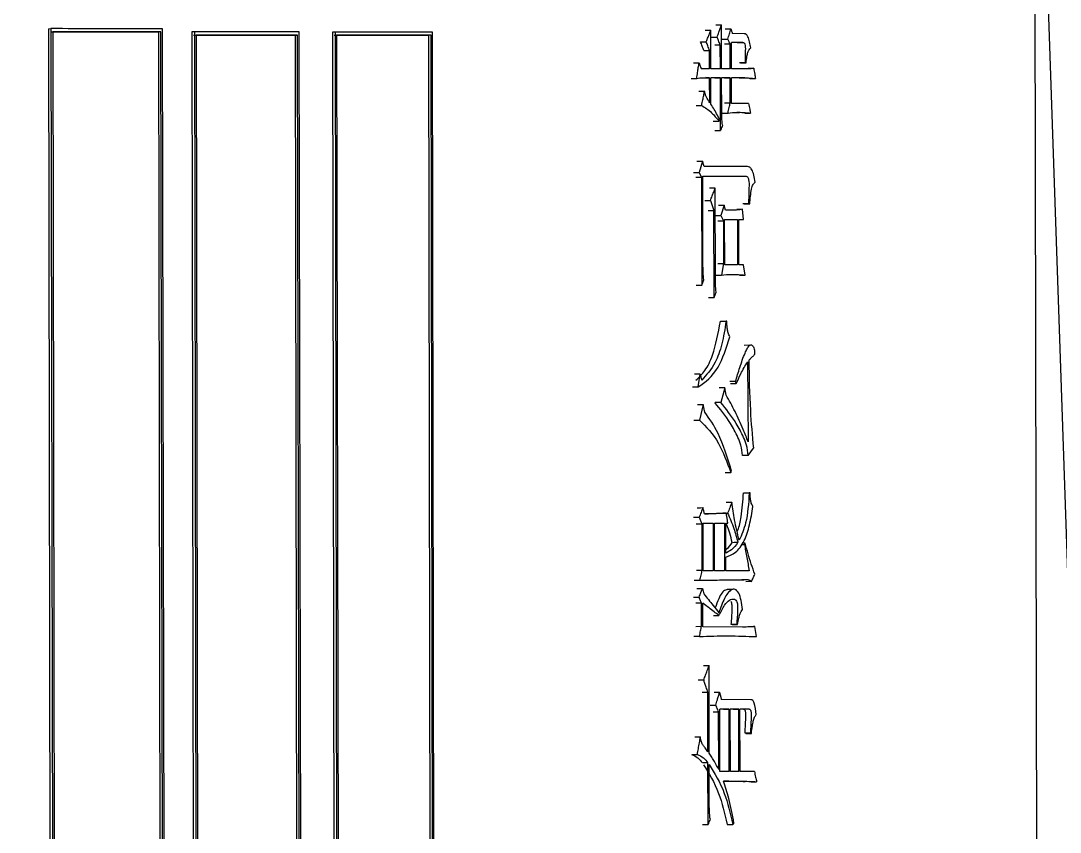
# Model space of a CAD drawing. Header units: millimetres. Extents: x 2301 to 4250, y 838 to 2217.
# Drawn here: x 3096.32 to 3112.89, y 1071.06 to 1084 of the extents above; entities that cross this region are included whole.
import ezdxf

# ---------------------------------------------------------------- set-up
doc = ezdxf.new("R2010")
doc.units = ezdxf.units.MM

msp = doc.modelspace()

# ---------------------------------------------------------------- linework, layer by layer
at = {"color": 7, "linetype": 'Continuous', "lineweight": 25}
for p, q in [((3112.484, 1086.496), (3112.546, 1049.496)), ((3112.659, 1085.356), (3113.927, 1048.356)), ((3096.764, 1083.877), (3096.802, 1083.878)), ((3096.764, 1083.877), (3096.801, 1061.745)), ((3096.802, 1083.878), (3096.84, 1061.745)), ((3098.62, 1061.744), (3098.582, 1083.877)), ((3107.493, 1083.236), (3107.492, 1083.939)), ((3096.831, 1083.828), (3096.869, 1061.795)), ((3098.555, 1083.827), (3098.515, 1083.826)), ((3098.515, 1083.826), (3098.552, 1061.794)), ((3098.592, 1061.794), (3098.555, 1083.827)), ((3099.049, 1083.826), (3099.082, 1063.816)), ((3099.089, 1083.826), (3099.049, 1083.826)), ((3099.089, 1083.826), (3099.122, 1063.816)), ((3099.116, 1083.776), (3099.149, 1063.872)), ((3100.693, 1083.775), (3100.727, 1063.871)), ((3100.693, 1083.775), (3100.734, 1083.775)), ((3100.768, 1063.871), (3100.734, 1083.775)), ((3100.794, 1063.815), (3100.76, 1083.825)), ((3101.289, 1083.824), (3101.327, 1061.691)), ((3101.331, 1083.824), (3101.289, 1083.824)), ((3101.331, 1083.824), (3101.368, 1061.691)), ((3101.356, 1083.774), (3101.393, 1061.741)), ((3102.861, 1083.773), (3102.818, 1083.772)), ((3102.818, 1083.772), (3102.855, 1061.739)), ((3102.898, 1061.74), (3102.861, 1083.773)), ((3102.922, 1061.69), (3102.885, 1083.823)), ((3107.322, 1083.236), (3107.321, 1083.853)), ((3107.334, 1083.744), (3107.423, 1083.744)), ((3107.503, 1083.711), (3107.593, 1083.711)), ((3107.855, 1083.797), (3107.665, 1083.798)), ((3107.157, 1083.669), (3107.248, 1083.669)), ((3107.302, 1083.236), (3107.301, 1083.528)), ((3107.472, 1083.614), (3107.383, 1083.614)), ((3107.473, 1083.236), (3107.472, 1083.614)), ((3107.54, 1083.635), (3107.629, 1083.636)), ((3107.63, 1083.235), (3107.629, 1083.636)), ((3107.832, 1083.657), (3107.649, 1083.657)), ((3107.65, 1083.235), (3107.649, 1083.657)), ((3107.742, 1083.656), (3107.832, 1083.657)), ((3107.302, 1083.236), (3107.17, 1083.236)), ((3107.473, 1083.236), (3107.322, 1083.236)), ((3107.63, 1083.235), (3107.493, 1083.236)), ((3107.891, 1083.235), (3107.65, 1083.235)), ((3107.868, 1083.332), (3107.778, 1083.332)), ((3107.794, 1083.332), (3107.883, 1083.332)), ((3107.868, 1083.332), (3107.883, 1083.332)), ((3107.212, 1083.095), (3107.302, 1083.095)), ((3107.302, 1083.095), (3107.241, 1083.096)), ((3107.303, 1082.695), (3107.302, 1083.095)), ((3107.473, 1083.095), (3107.323, 1083.095)), ((3107.323, 1082.674), (3107.323, 1083.095)), ((3107.383, 1083.095), (3107.473, 1083.095)), ((3107.474, 1082.251), (3107.473, 1083.095)), ((3107.63, 1083.095), (3107.493, 1083.095)), ((3107.494, 1082.554), (3107.493, 1083.095)), ((3107.541, 1083.094), (3107.63, 1083.095)), ((3107.631, 1082.694), (3107.63, 1083.095)), ((3107.864, 1083.094), (3107.65, 1083.095)), ((3107.651, 1082.684), (3107.65, 1083.095)), ((3107.775, 1083.094), (3107.864, 1083.094)), ((3107.943, 1083.083), (3108.032, 1083.083)), ((3107.131, 1082.879), (3107.22, 1082.879)), ((3107.086, 1082.652), (3107.175, 1082.652)), ((3107.541, 1082.694), (3107.631, 1082.694)), ((3107.924, 1082.683), (3107.651, 1082.684)), ((3107.36, 1082.403), (3107.45, 1082.403)), ((3107.862, 1082.531), (3107.951, 1082.531)), ((3107.385, 1082.251), (3107.474, 1082.251)), ((3107.189, 1081.765), (3107.136, 1081.581)), ((3107.214, 1081.679), (3107.189, 1081.765)), ((3107.136, 1081.581), (3107.173, 1081.506)), ((3107.906, 1081.677), (3107.214, 1081.679)), ((3107.173, 1081.506), (3107.176, 1079.786)), ((3107.194, 1081.527), (3107.886, 1081.526)), ((3107.196, 1080.088), (3107.194, 1081.527)), ((3107.393, 1079.893), (3107.391, 1081.332)), ((3107.224, 1081.137), (3107.314, 1081.137)), ((3107.314, 1081.137), (3107.371, 1080.975)), ((3107.533, 1081.061), (3107.481, 1080.899)), ((3107.557, 1080.985), (3107.533, 1081.061)), ((3107.922, 1081.082), (3107.833, 1081.082)), ((3107.853, 1081.082), (3107.942, 1081.082)), ((3107.942, 1081.082), (3107.922, 1081.082)), ((3107.373, 1079.59), (3107.371, 1080.975)), ((3107.481, 1080.899), (3107.521, 1080.812)), ((3107.725, 1080.985), (3107.557, 1080.985)), ((3107.824, 1080.996), (3107.735, 1080.995)), ((3107.844, 1080.833), (3107.824, 1080.996)), ((3107.521, 1080.812), (3107.522, 1080.131)), ((3107.541, 1080.834), (3107.745, 1080.834)), ((3107.543, 1080.109), (3107.541, 1080.834)), ((3107.656, 1080.833), (3107.745, 1080.834)), ((3107.745, 1080.834), (3107.747, 1080.109)), ((3107.765, 1080.834), (3107.844, 1080.833)), ((3107.766, 1080.109), (3107.765, 1080.834)), ((3107.765, 1080.833), (3107.844, 1080.833)), ((3107.433, 1080.131), (3107.522, 1080.131)), ((3107.522, 1080.131), (3107.49, 1079.947)), ((3107.747, 1080.109), (3107.543, 1080.109)), ((3107.841, 1080.109), (3107.766, 1080.109)), ((3107.869, 1079.946), (3107.841, 1080.109)), ((3107.78, 1079.946), (3107.869, 1079.946)), ((3107.086, 1079.785), (3107.176, 1079.786)), ((3107.176, 1079.786), (3107.209, 1079.872)), ((3107.284, 1079.59), (3107.373, 1079.59)), ((3107.373, 1079.59), (3107.406, 1079.677)), ((3107.475, 1079.211), (3107.564, 1079.211)), ((3107.576, 1079.211), (3107.564, 1079.211)), ((3107.943, 1078.827), (3107.853, 1078.826)), ((3107.907, 1078.562), (3107.917, 1077.285)), ((3107.714, 1078.248), (3107.625, 1078.248)), ((3107.031, 1078.163), (3107.121, 1078.163)), ((3107.546, 1078.151), (3107.478, 1077.914)), ((3107.566, 1078.032), (3107.546, 1078.151)), ((3107.637, 1078.216), (3107.726, 1078.216)), ((3107.2, 1077.882), (3107.138, 1077.633)), ((3107.225, 1077.763), (3107.2, 1077.882)), ((3107.917, 1077.069), (3107.828, 1077.069)), ((3107.917, 1077.069), (3107.999, 1077.188)), ((3107.551, 1076.799), (3107.64, 1076.799)), ((3107.64, 1076.799), (3107.652, 1076.821)), ((3107.845, 1076.474), (3107.934, 1076.474)), ((3107.946, 1076.474), (3107.934, 1076.474)), ((3107.568, 1076.323), (3107.657, 1076.323)), ((3107.565, 1076.15), (3107.589, 1076.15)), ((3107.178, 1075.978), (3107.18, 1075.242)), ((3107.199, 1075.989), (3107.359, 1075.988)), ((3107.2, 1075.232), (3107.199, 1075.989)), ((3107.269, 1075.988), (3107.359, 1075.988)), ((3107.359, 1075.988), (3107.36, 1075.231)), ((3107.379, 1075.988), (3107.537, 1075.988)), ((3107.381, 1075.231), (3107.379, 1075.988)), ((3107.448, 1075.988), (3107.537, 1075.988)), ((3107.537, 1075.988), (3107.539, 1075.231)), ((3107.558, 1075.988), (3107.594, 1075.988)), ((3107.558, 1075.512), (3107.558, 1075.988)), ((3107.558, 1075.988), (3107.594, 1075.988)), ((3107.807, 1075.652), (3107.857, 1075.652)), ((3107.869, 1075.673), (3107.823, 1075.673)), ((3107.559, 1075.231), (3107.558, 1075.447)), ((3107.09, 1075.242), (3107.18, 1075.242)), ((3107.36, 1075.231), (3107.2, 1075.232)), ((3107.539, 1075.231), (3107.381, 1075.231)), ((3107.932, 1075.23), (3107.559, 1075.231)), ((3107.817, 1075.089), (3107.909, 1075.089)), ((3107.674, 1074.934), (3107.584, 1074.934)), ((3107.045, 1074.81), (3107.135, 1074.81)), ((3107.172, 1074.712), (3107.082, 1074.712)), ((3107.173, 1074.345), (3107.172, 1074.712)), ((3107.194, 1074.334), (3107.193, 1074.712)), ((3107.361, 1074.517), (3107.451, 1074.517)), ((3107.083, 1074.344), (3107.173, 1074.345)), ((3107.827, 1074.332), (3107.194, 1074.334)), ((3107.732, 1074.376), (3107.643, 1074.376)), ((3107.659, 1074.375), (3107.748, 1074.376)), ((3107.732, 1074.376), (3107.748, 1074.376)), ((3108.047, 1074.18), (3108.023, 1074.343)), ((3107.14, 1074.182), (3107.05, 1074.182)), ((3107.958, 1074.18), (3108.047, 1074.18)), ((3107.296, 1072.321), (3107.293, 1073.717)), ((3107.117, 1073.49), (3107.207, 1073.49)), ((3107.275, 1072.343), (3107.273, 1073.295)), ((3107.311, 1073.089), (3107.401, 1073.089)), ((3107.959, 1073.174), (3107.486, 1073.176)), ((3107.356, 1072.981), (3107.445, 1072.981)), ((3107.447, 1072.062), (3107.445, 1072.981)), ((3107.611, 1073.024), (3107.466, 1073.024)), ((3107.467, 1072.029), (3107.466, 1073.024)), ((3107.521, 1073.024), (3107.611, 1073.024)), ((3107.612, 1072.029), (3107.611, 1073.024)), ((3107.766, 1073.024), (3107.631, 1073.024)), ((3107.632, 1072.029), (3107.631, 1073.024)), ((3107.677, 1073.023), (3107.766, 1073.024)), ((3107.768, 1072.028), (3107.766, 1073.024)), ((3107.788, 1072.028), (3107.786, 1073.023)), ((3107.932, 1073.023), (3107.786, 1073.023)), ((3107.932, 1073.023), (3107.84, 1073.023)), ((3107.065, 1072.581), (3107.155, 1072.582)), ((3107.016, 1072.3), (3107.106, 1072.3)), ((3107.186, 1072.17), (3107.275, 1072.17)), ((3107.277, 1071.186), (3107.275, 1072.17)), ((3107.297, 1071.489), (3107.296, 1072.138)), ((3107.612, 1072.029), (3107.467, 1072.029)), ((3107.768, 1072.028), (3107.632, 1072.029)), ((3108.016, 1072.028), (3107.788, 1072.028)), ((3107.962, 1071.865), (3108.051, 1071.865)), ((3107.187, 1071.185), (3107.277, 1071.186)), ((3107.583, 1071.185), (3107.674, 1071.185))]:
    msp.add_line(p, q, dxfattribs=at)
at = {"color": 7, "linetype": 'Continuous', "lineweight": 25, "flags": 128}
for points in [[(3107.402, 1083.939), (3107.452, 1083.939), (3107.492, 1083.939)], [(3107.551, 1083.873), (3107.6, 1083.873), (3107.641, 1083.873)], [(3107.232, 1083.852), (3107.281, 1083.853), (3107.321, 1083.853)], [(3107.212, 1083.528), (3107.261, 1083.528), (3107.301, 1083.528)], [(3107.043, 1083.334), (3107.093, 1083.334), (3107.133, 1083.334)], [(3107.916, 1083.245), (3107.964, 1083.245), (3108.005, 1083.245)], [(3107.006, 1083.085), (3107.056, 1083.085), (3107.096, 1083.085)], [(3107.45, 1082.403), (3107.454, 1082.419), (3107.458, 1082.435)], [(3107.505, 1082.532), (3107.555, 1082.532), (3107.595, 1082.532)], [(3107.099, 1081.765), (3107.149, 1081.765), (3107.189, 1081.765)], [(3107.046, 1081.581), (3107.096, 1081.581), (3107.136, 1081.581)], [(3107.173, 1081.506), (3107.122, 1081.505), (3107.083, 1081.505)], [(3107.797, 1081.525), (3107.84, 1081.525), (3107.886, 1081.526)], [(3107.391, 1081.332), (3107.34, 1081.332), (3107.301, 1081.332)], [(3107.443, 1081.061), (3107.493, 1081.061), (3107.533, 1081.061)], [(3107.281, 1080.975), (3107.331, 1080.975), (3107.371, 1080.975)], [(3107.392, 1080.899), (3107.441, 1080.899), (3107.481, 1080.899)], [(3107.432, 1080.812), (3107.481, 1080.812), (3107.521, 1080.812)], [(3107.401, 1079.947), (3107.45, 1079.947), (3107.49, 1079.947)], [(3107.15, 1078.369), (3107.099, 1078.369), (3107.06, 1078.368)], [(3107.121, 1078.163), (3107.135, 1078.266), (3107.15, 1078.369)], [(3107.726, 1078.216), (3107.723, 1078.224), (3107.718, 1078.236), (3107.714, 1078.248)], [(3107.546, 1078.151), (3107.495, 1078.151), (3107.456, 1078.151)], [(3107.478, 1077.914), (3107.455, 1077.914), (3107.432, 1077.913), (3107.388, 1077.913)], [(3107.11, 1077.882), (3107.16, 1077.882), (3107.2, 1077.882)], [(3107.048, 1077.633), (3107.07, 1077.633), (3107.093, 1077.633), (3107.116, 1077.633), (3107.138, 1077.633)], [(3107.105, 1076.237), (3107.155, 1076.237), (3107.194, 1076.238)], [(3107.047, 1076.086), (3107.097, 1076.086), (3107.137, 1076.086)], [(3107.476, 1076.15), (3107.525, 1076.15), (3107.565, 1076.15)], [(3107.594, 1075.988), (3107.58, 1076.069), (3107.565, 1076.15)], [(3107.089, 1075.978), (3107.138, 1075.978), (3107.178, 1075.978)], [(3107.665, 1075.684), (3107.691, 1075.685), (3107.719, 1075.685), (3107.754, 1075.685)], [(3107.869, 1075.673), (3107.863, 1075.663), (3107.857, 1075.652)], [(3107.053, 1075.08), (3107.103, 1075.08), (3107.143, 1075.08)], [(3107.098, 1074.95), (3107.148, 1074.95), (3107.188, 1074.95)], [(3107.188, 1074.95), (3107.199, 1074.907), (3107.204, 1074.885), (3107.209, 1074.864)], [(3107.968, 1075.057), (3107.945, 1075.057), (3107.922, 1075.057), (3107.879, 1075.056)], [(3107.935, 1074.342), (3107.983, 1074.342), (3108.023, 1074.343)], [(3107.204, 1073.717), (3107.253, 1073.717), (3107.293, 1073.717)], [(3107.184, 1073.295), (3107.234, 1073.295), (3107.273, 1073.295)], [(3107.372, 1073.294), (3107.421, 1073.295), (3107.461, 1073.295)], [(3107.461, 1073.295), (3107.47, 1073.25), (3107.478, 1073.213), (3107.486, 1073.176)], [(3107.863, 1072.644), (3107.898, 1072.644), (3107.925, 1072.644), (3107.952, 1072.644)], [(3107.879, 1072.633), (3107.913, 1072.633), (3107.941, 1072.634), (3107.968, 1072.634)]]:
    msp.add_lwpolyline(points, dxfattribs=at)
at = {"color": 7, "linetype": 'Continuous', "lineweight": 25}
for points, knots in [([(3190.842, 1224.152), (3190.861, 1225.402), (3190.915, 1228.96), (3190.758, 1234.825), (3190.274, 1241.73), (3189.471, 1248.606), (3188.356, 1255.438), (3186.93, 1262.212), (3185.196, 1268.914), (3183.159, 1275.53), (3180.822, 1282.046), (3178.189, 1288.449), (3175.268, 1294.724), (3172.063, 1300.86), (3168.581, 1306.844), (3164.83, 1312.662), (3160.817, 1318.303), (3156.551, 1323.755), (3152.041, 1329.006), (3147.296, 1334.047), (3142.326, 1338.865), (3137.141, 1343.452), (3131.752, 1347.797), (3126.17, 1351.892), (3120.408, 1355.728), (3114.476, 1359.297), (3108.388, 1362.591), (3102.155, 1365.604), (3095.792, 1368.33), (3089.311, 1370.763), (3082.725, 1372.897), (3076.049, 1374.728), (3069.297, 1376.253), (3062.482, 1377.468), (3055.618, 1378.371), (3048.721, 1378.96), (3041.804, 1379.233), (3034.881, 1379.191), (3027.968, 1378.832), (3021.078, 1378.159), (3014.227, 1377.172), (3007.427, 1375.873), (3000.694, 1374.265), (2994.041, 1372.351), (2987.482, 1370.137), (2981.031, 1367.625), (2974.702, 1364.821), (2968.507, 1361.731), (2962.46, 1358.362), (2956.572, 1354.72), (2950.857, 1350.814), (2945.327, 1346.651), (2939.991, 1342.24), (2934.863, 1337.59), (2929.953, 1332.71), (2925.27, 1327.612), (2920.824, 1322.305), (2916.626, 1316.801), (2912.682, 1311.111), (2909.003, 1305.248), (2905.595, 1299.222), (2902.466, 1293.047), (2899.622, 1286.736), (2897.068, 1280.301), (2894.811, 1273.757), (2892.855, 1267.117), (2891.204, 1260.394), (2889.861, 1253.603), (2888.83, 1246.757), (2888.112, 1239.872), (2887.71, 1232.961), (2887.623, 1226.039), (2887.852, 1219.12), (2888.396, 1212.219), (2889.255, 1205.35), (2890.426, 1198.527), (2891.908, 1191.765), (2893.696, 1185.078), (2895.788, 1178.479), (2898.179, 1171.982), (2900.863, 1165.601), (2903.836, 1159.35), (2907.092, 1153.24), (2910.622, 1147.286), (2914.421, 1141.499), (2918.48, 1135.891), (2922.791, 1130.474), (2927.344, 1125.26), (2932.13, 1120.259), (2937.14, 1115.481), (2942.363, 1110.937), (2947.787, 1106.636), (2953.402, 1102.587), (2959.196, 1098.799), (2965.157, 1095.279), (2971.272, 1092.035), (2977.529, 1089.073), (2983.914, 1086.399), (2990.415, 1084.02), (2997.018, 1081.94), (3003.709, 1080.164), (3010.473, 1078.694), (3017.298, 1077.535), (3024.169, 1076.689), (3031.071, 1076.157), (3037.99, 1075.94), (3044.912, 1076.04), (3051.822, 1076.455), (3058.706, 1077.185), (3065.549, 1078.228), (3072.338, 1079.583), (3079.058, 1081.246), (3085.695, 1083.214), (3092.235, 1085.483), (3098.665, 1088.048), (3104.971, 1090.903), (3111.14, 1094.044), (3117.16, 1097.463), (3123.017, 1101.152), (3128.7, 1105.106), (3134.196, 1109.314), (3139.495, 1113.769), (3144.585, 1118.461), (3149.455, 1123.381), (3154.096, 1128.517), (3158.498, 1133.86), (3162.651, 1139.399), (3166.547, 1145.121), (3170.178, 1151.014), (3173.537, 1157.068), (3176.615, 1163.268), (3179.408, 1169.603), (3181.908, 1176.058), (3184.111, 1182.621), (3186.013, 1189.277), (3187.609, 1196.013), (3188.895, 1202.815), (3189.87, 1209.669), (3190.519, 1216.439), (3190.77, 1221.273), (3190.833, 1223.805), (3190.842, 1224.152)], [0, 0, 0, 0, 0.00394, 0.011205, 0.01847, 0.025736, 0.033001, 0.040266, 0.047531, 0.054797, 0.062062, 0.069327, 0.076593, 0.083858, 0.091123, 0.098389, 0.105654, 0.112919, 0.120185, 0.12745, 0.134715, 0.141981, 0.149246, 0.156511, 0.163777, 0.171042, 0.178307, 0.185573, 0.192838, 0.200103, 0.207369, 0.214634, 0.221899, 0.229165, 0.23643, 0.243695, 0.250961, 0.258226, 0.265491, 0.272757, 0.280022, 0.287287, 0.294553, 0.301818, 0.309083, 0.316349, 0.323614, 0.330879, 0.338145, 0.34541, 0.352675, 0.35994, 0.367206, 0.374471, 0.381736, 0.389002, 0.396267, 0.403532, 0.410798, 0.418063, 0.425328, 0.432594, 0.439859, 0.447124, 0.45439, 0.461655, 0.46892, 0.476186, 0.483451, 0.490716, 0.497982, 0.505247, 0.512512, 0.519778, 0.527043, 0.534308, 0.541574, 0.548839, 0.556104, 0.56337, 0.570635, 0.5779, 0.585166, 0.592431, 0.599696, 0.606962, 0.614227, 0.621492, 0.628758, 0.636023, 0.643288, 0.650554, 0.657819, 0.665084, 0.67235, 0.679615, 0.68688, 0.694146, 0.701411, 0.708676, 0.715941, 0.723207, 0.730472, 0.737737, 0.745003, 0.752268, 0.759533, 0.766799, 0.774064, 0.781329, 0.788595, 0.79586, 0.803125, 0.810391, 0.817656, 0.824921, 0.832187, 0.839452, 0.846717, 0.853983, 0.861248, 0.868513, 0.875779, 0.883044, 0.890309, 0.897575, 0.90484, 0.912105, 0.919371, 0.926636, 0.933901, 0.941167, 0.948432, 0.955697, 0.962963, 0.970228, 0.977493, 0.984759, 0.992024, 0.998907, 1, 1, 1, 1]), ([(3098.582, 1083.877), (3098.408, 1083.877), (3098.058, 1083.877), (3097.466, 1083.877), (3097.044, 1083.877), (3096.802, 1083.878)], [0, 0, 0, 0, 0.300082, 0.600163, 1, 1, 1, 1]), ([(3107.423, 1083.744), (3107.432, 1083.77), (3107.448, 1083.815), (3107.471, 1083.879), (3107.485, 1083.919), (3107.492, 1083.939)], [0, 0, 0, 0, 0.390379, 0.695189, 1, 1, 1, 1]), ([(3107.593, 1083.711), (3107.601, 1083.738), (3107.613, 1083.779), (3107.629, 1083.833), (3107.637, 1083.86), (3107.641, 1083.873)], [0, 0, 0, 0, 0.4999999, 0.75, 1, 1, 1, 1]), ([(3107.641, 1083.873), (3107.643, 1083.867), (3107.647, 1083.855), (3107.653, 1083.836), (3107.659, 1083.817), (3107.663, 1083.804), (3107.665, 1083.798)], [0, 0, 0, 0, 0.25, 0.5, 0.75, 1, 1, 1, 1]), ([(3096.793, 1083.827), (3097.12, 1083.827), (3097.703, 1083.827), (3098.267, 1083.827), (3098.515, 1083.826)], [0, 0, 0, 0, 0.559999, 1, 1, 1, 1]), ([(3098.555, 1083.827), (3098.38, 1083.827), (3098.03, 1083.827), (3097.457, 1083.827), (3097.053, 1083.827), (3096.831, 1083.828)], [0, 0, 0, 0, 0.309921, 0.619843, 1, 1, 1, 1]), ([(3099.076, 1083.776), (3099.383, 1083.776), (3099.932, 1083.775), (3100.461, 1083.775), (3100.693, 1083.775)], [0, 0, 0, 0, 0.5599989, 1, 1, 1, 1]), ([(3100.76, 1083.825), (3100.596, 1083.825), (3100.269, 1083.825), (3099.713, 1083.826), (3099.316, 1083.826), (3099.089, 1083.826)], [0, 0, 0, 0, 0.300082, 0.600163, 1, 1, 1, 1]), ([(3100.734, 1083.775), (3100.57, 1083.775), (3100.243, 1083.775), (3099.704, 1083.776), (3099.325, 1083.776), (3099.116, 1083.776)], [0, 0, 0, 0, 0.309921, 0.619842, 1, 1, 1, 1]), ([(3101.315, 1083.774), (3101.601, 1083.774), (3102.112, 1083.773), (3102.602, 1083.773), (3102.818, 1083.772)], [0, 0, 0, 0, 0.559999, 1, 1, 1, 1]), ([(3102.885, 1083.823), (3102.733, 1083.823), (3102.429, 1083.823), (3101.913, 1083.824), (3101.542, 1083.824), (3101.331, 1083.824)], [0, 0, 0, 0, 0.300082, 0.600163, 1, 1, 1, 1]), ([(3102.861, 1083.773), (3102.709, 1083.773), (3102.405, 1083.773), (3101.904, 1083.774), (3101.551, 1083.774), (3101.356, 1083.774)], [0, 0, 0, 0, 0.3099213, 0.6198426, 1, 1, 1, 1]), ([(3107.248, 1083.669), (3107.257, 1083.693), (3107.275, 1083.736), (3107.299, 1083.797), (3107.314, 1083.834), (3107.321, 1083.853)], [0, 0, 0, 0, 0.392599, 0.6963, 1, 1, 1, 1]), ([(3107.472, 1083.614), (3107.467, 1083.627), (3107.458, 1083.651), (3107.442, 1083.695), (3107.43, 1083.726), (3107.423, 1083.744)], [0, 0, 0, 0, 0.285577, 0.571154, 1, 1, 1, 1]), ([(3107.629, 1083.636), (3107.624, 1083.646), (3107.615, 1083.664), (3107.603, 1083.69), (3107.596, 1083.704), (3107.593, 1083.711)], [0, 0, 0, 0, 0.4303518, 0.7151759, 1, 1, 1, 1]), ([(3107.957, 1083.57), (3107.952, 1083.603), (3107.942, 1083.668), (3107.917, 1083.745), (3107.886, 1083.791), (3107.865, 1083.795), (3107.855, 1083.797)], [0, 0, 0, 0, 0.290906, 0.5739, 0.788992, 1, 1, 1, 1]), ([(3107.211, 1083.528), (3107.202, 1083.551), (3107.184, 1083.598), (3107.166, 1083.645), (3107.157, 1083.669)], [0, 0, 0, 0, 0.5, 1, 1, 1, 1]), ([(3107.301, 1083.528), (3107.297, 1083.54), (3107.287, 1083.565), (3107.269, 1083.612), (3107.256, 1083.647), (3107.248, 1083.669)], [0, 0, 0, 0, 0.26361, 0.527219, 1, 1, 1, 1]), ([(3107.832, 1083.657), (3107.837, 1083.656), (3107.849, 1083.655), (3107.867, 1083.634), (3107.872, 1083.582), (3107.869, 1083.483), (3107.868, 1083.399), (3107.868, 1083.332)], [0, 0, 0, 0, 0.111188, 0.223572, 0.352358, 0.48582, 1, 1, 1, 1]), ([(3107.883, 1083.332), (3107.887, 1083.368), (3107.894, 1083.426), (3107.91, 1083.501), (3107.932, 1083.545), (3107.949, 1083.561), (3107.957, 1083.57)], [0, 0, 0, 0, 0.350808, 0.573679, 0.788817, 1, 1, 1, 1]), ([(3107.096, 1083.085), (3107.101, 1083.116), (3107.109, 1083.174), (3107.122, 1083.257), (3107.129, 1083.308), (3107.133, 1083.334)], [0, 0, 0, 0, 0.378869, 0.689434, 1, 1, 1, 1]), ([(3107.133, 1083.334), (3107.138, 1083.321), (3107.146, 1083.299), (3107.159, 1083.267), (3107.166, 1083.246), (3107.17, 1083.236)], [0, 0, 0, 0, 0.380769, 0.690385, 1, 1, 1, 1]), ([(3108.005, 1083.245), (3107.991, 1083.242), (3107.965, 1083.237), (3107.927, 1083.235), (3107.903, 1083.235), (3107.891, 1083.235)], [0, 0, 0, 0, 0.367164, 0.6835, 1, 1, 1, 1]), ([(3108.005, 1083.245), (3108.007, 1083.23), (3108.012, 1083.199), (3108.022, 1083.145), (3108.028, 1083.106), (3108.032, 1083.083)], [0, 0, 0, 0, 0.283865, 0.567729, 1, 1, 1, 1]), ([(3107.096, 1083.085), (3107.113, 1083.088), (3107.145, 1083.093), (3107.194, 1083.095), (3107.225, 1083.096), (3107.241, 1083.096)], [0, 0, 0, 0, 0.349478, 0.674651, 1, 1, 1, 1]), ([(3107.864, 1083.094), (3107.887, 1083.093), (3107.927, 1083.09), (3107.983, 1083.086), (3108.016, 1083.084), (3108.032, 1083.083)], [0, 0, 0, 0, 0.414999, 0.707499, 1, 1, 1, 1]), ([(3107.175, 1082.652), (3107.181, 1082.682), (3107.192, 1082.735), (3107.207, 1082.811), (3107.216, 1082.857), (3107.22, 1082.879)], [0, 0, 0, 0, 0.397712, 0.698856, 1, 1, 1, 1]), ([(3107.303, 1082.695), (3107.292, 1082.712), (3107.275, 1082.74), (3107.252, 1082.785), (3107.233, 1082.826), (3107.225, 1082.861), (3107.22, 1082.879)], [0, 0, 0, 0, 0.335639, 0.554348, 0.775254, 1, 1, 1, 1]), ([(3107.175, 1082.652), (3107.229, 1082.619), (3107.325, 1082.558), (3107.411, 1082.45), (3107.45, 1082.403)], [0, 0, 0, 0, 0.557381, 1, 1, 1, 1]), ([(3107.458, 1082.435), (3107.447, 1082.456), (3107.42, 1082.509), (3107.376, 1082.59), (3107.341, 1082.646), (3107.323, 1082.674)], [0, 0, 0, 0, 0.249893, 0.624561, 1, 1, 1, 1]), ([(3107.507, 1082.338), (3107.503, 1082.378), (3107.495, 1082.449), (3107.494, 1082.522), (3107.494, 1082.554)], [0, 0, 0, 0, 0.558835, 1, 1, 1, 1]), ([(3107.595, 1082.532), (3107.598, 1082.547), (3107.605, 1082.576), (3107.616, 1082.63), (3107.625, 1082.67), (3107.631, 1082.694)], [0, 0, 0, 0, 0.27079, 0.54158, 1, 1, 1, 1]), ([(3107.595, 1082.532), (3107.642, 1082.537), (3107.726, 1082.545), (3107.844, 1082.542), (3107.916, 1082.535), (3107.951, 1082.531)], [0, 0, 0, 0, 0.394437, 0.697091, 1, 1, 1, 1]), ([(3107.693, 1082.539), (3107.702, 1082.54), (3107.74, 1082.541), (3107.761, 1082.54), (3107.778, 1082.538)], [0, 0, 0, 0, 0.222043, 1, 1, 1, 1]), ([(3107.924, 1082.683), (3107.926, 1082.668), (3107.932, 1082.637), (3107.941, 1082.587), (3107.948, 1082.552), (3107.951, 1082.531)], [0, 0, 0, 0, 0.30079, 0.601581, 1, 1, 1, 1]), ([(3107.507, 1082.338), (3107.502, 1082.325), (3107.494, 1082.305), (3107.484, 1082.276), (3107.478, 1082.26), (3107.474, 1082.251)], [0, 0, 0, 0, 0.42836, 0.71418, 1, 1, 1, 1]), ([(3108.027, 1081.428), (3108.021, 1081.467), (3108.01, 1081.543), (3107.979, 1081.628), (3107.942, 1081.671), (3107.918, 1081.675), (3107.906, 1081.677)], [0, 0, 0, 0, 0.291641, 0.573732, 0.788274, 1, 1, 1, 1]), ([(3107.886, 1081.526), (3107.893, 1081.523), (3107.904, 1081.518), (3107.917, 1081.496), (3107.932, 1081.441), (3107.928, 1081.292), (3107.925, 1081.166), (3107.922, 1081.082)], [0, 0, 0, 0, 0.101198, 0.163077, 0.226913, 0.489011, 1, 1, 1, 1]), ([(3107.942, 1081.082), (3107.948, 1081.164), (3107.957, 1081.276), (3107.992, 1081.397), (3108.016, 1081.418), (3108.027, 1081.428)], [0, 0, 0, 0, 0.573069, 0.791053, 1, 1, 1, 1]), ([(3107.314, 1081.137), (3107.323, 1081.162), (3107.341, 1081.206), (3107.367, 1081.271), (3107.383, 1081.312), (3107.391, 1081.332)], [0, 0, 0, 0, 0.371336, 0.685668, 1, 1, 1, 1]), ([(3107.824, 1080.996), (3107.811, 1080.993), (3107.787, 1080.989), (3107.754, 1080.986), (3107.735, 1080.985), (3107.725, 1080.985)], [0, 0, 0, 0, 0.411846, 0.705868, 1, 1, 1, 1]), ([(3107.209, 1079.872), (3107.205, 1079.912), (3107.197, 1079.983), (3107.197, 1080.056), (3107.196, 1080.088)], [0, 0, 0, 0, 0.558835, 1, 1, 1, 1]), ([(3107.406, 1079.677), (3107.402, 1079.717), (3107.394, 1079.788), (3107.394, 1079.861), (3107.393, 1079.893)], [0, 0, 0, 0, 0.5588391, 1, 1, 1, 1]), ([(3107.49, 1079.947), (3107.544, 1079.952), (3107.635, 1079.961), (3107.761, 1079.956), (3107.833, 1079.95), (3107.869, 1079.946)], [0, 0, 0, 0, 0.420758, 0.710282, 1, 1, 1, 1]), ([(3107.578, 1079.955), (3107.596, 1079.956), (3107.634, 1079.957), (3107.681, 1079.955), (3107.706, 1079.954)], [0, 0, 0, 0, 0.481781, 1, 1, 1, 1]), ([(3107.084, 1078.271), (3107.133, 1078.316), (3107.232, 1078.407), (3107.382, 1078.71), (3107.438, 1079.02), (3107.473, 1079.211)], [0, 0, 0, 0, 0.271408, 0.550001, 1, 1, 1, 1]), ([(3107.564, 1079.211), (3107.545, 1079.086), (3107.506, 1078.84), (3107.377, 1078.487), (3107.251, 1078.352), (3107.175, 1078.271)], [0, 0, 0, 0, 0.290045, 0.572386, 1, 1, 1, 1]), ([(3107.625, 1078.963), (3107.615, 1078.983), (3107.598, 1079.016), (3107.584, 1079.084), (3107.577, 1079.147), (3107.577, 1079.19), (3107.576, 1079.211)], [0, 0, 0, 0, 0.329138, 0.549704, 0.774066, 1, 1, 1, 1]), ([(3107.121, 1078.163), (3107.234, 1078.243), (3107.439, 1078.388), (3107.567, 1078.784), (3107.625, 1078.963)], [0, 0, 0, 0, 0.5503818, 1, 1, 1, 1]), ([(3107.714, 1078.248), (3107.737, 1078.323), (3107.785, 1078.482), (3107.845, 1078.66), (3107.898, 1078.773), (3107.93, 1078.821), (3107.96, 1078.837), (3107.982, 1078.829), (3108.001, 1078.805), (3108.013, 1078.77), (3108.019, 1078.735), (3108.019, 1078.708), (3108.017, 1078.689), (3108.012, 1078.672), (3107.999, 1078.654), (3107.981, 1078.642), (3107.955, 1078.617), (3107.937, 1078.596), (3107.927, 1078.583)], [0, 0, 0, 0, 0.208327, 0.438579, 0.516155, 0.594141, 0.638967, 0.683977, 0.718613, 0.753484, 0.783868, 0.800043, 0.813274, 0.826566, 0.846387, 0.891603, 0.934124, 1, 1, 1, 1]), ([(3107.726, 1078.216), (3107.75, 1078.268), (3107.791, 1078.356), (3107.851, 1078.473), (3107.888, 1078.532), (3107.907, 1078.562)], [0, 0, 0, 0, 0.420999, 0.709933, 1, 1, 1, 1]), ([(3107.927, 1078.583), (3107.931, 1078.318), (3107.939, 1077.847), (3107.981, 1077.388), (3107.999, 1077.188)], [0, 0, 0, 0, 0.563476, 1, 1, 1, 1]), ([(3107.15, 1078.369), (3107.153, 1078.354), (3107.159, 1078.331), (3107.168, 1078.299), (3107.172, 1078.28), (3107.175, 1078.271)], [0, 0, 0, 0, 0.4397358, 0.7198737, 1, 1, 1, 1]), ([(3107.826, 1077.069), (3107.819, 1077.126), (3107.806, 1077.239), (3107.733, 1077.404), (3107.602, 1077.651), (3107.472, 1077.809), (3107.387, 1077.913)], [0, 0, 0, 0, 0.124785, 0.247262, 0.507336, 1, 1, 1, 1]), ([(3107.917, 1077.069), (3107.911, 1077.126), (3107.897, 1077.24), (3107.825, 1077.404), (3107.694, 1077.651), (3107.563, 1077.81), (3107.478, 1077.914)], [0, 0, 0, 0, 0.124706, 0.247159, 0.50724, 1, 1, 1, 1]), ([(3107.917, 1077.285), (3107.891, 1077.352), (3107.825, 1077.522), (3107.709, 1077.775), (3107.614, 1077.946), (3107.566, 1078.032)], [0, 0, 0, 0, 0.242722, 0.620116, 1, 1, 1, 1]), ([(3107.652, 1076.821), (3107.586, 1077.035), (3107.469, 1077.414), (3107.299, 1077.657), (3107.225, 1077.763)], [0, 0, 0, 0, 0.565351, 1, 1, 1, 1]), ([(3107.138, 1077.633), (3107.246, 1077.527), (3107.441, 1077.334), (3107.579, 1076.964), (3107.64, 1076.799)], [0, 0, 0, 0, 0.552865, 1, 1, 1, 1]), ([(3107.742, 1075.856), (3107.746, 1075.864), (3107.774, 1075.927), (3107.814, 1076.137), (3107.832, 1076.345), (3107.842, 1076.474)], [0, 0, 0, 0, 0.053091, 0.41636, 1, 1, 1, 1]), ([(3107.934, 1076.474), (3107.922, 1076.304), (3107.901, 1076.007), (3107.812, 1075.804), (3107.774, 1075.717)], [0, 0, 0, 0, 0.5699995, 1, 1, 1, 1]), ([(3107.993, 1076.257), (3107.983, 1076.273), (3107.967, 1076.3), (3107.955, 1076.36), (3107.948, 1076.416), (3107.946, 1076.454), (3107.946, 1076.474)], [0, 0, 0, 0, 0.327603, 0.548378, 0.773257, 1, 1, 1, 1]), ([(3107.194, 1076.238), (3107.185, 1076.212), (3107.166, 1076.162), (3107.146, 1076.111), (3107.137, 1076.086)], [0, 0, 0, 0, 0.500001, 1, 1, 1, 1]), ([(3107.219, 1076.14), (3107.215, 1076.156), (3107.207, 1076.189), (3107.199, 1076.221), (3107.194, 1076.238)], [0, 0, 0, 0, 0.500002, 1, 1, 1, 1]), ([(3107.558, 1075.447), (3107.611, 1075.467), (3107.717, 1075.507), (3107.853, 1075.68), (3107.943, 1075.956), (3107.976, 1076.156), (3107.993, 1076.257)], [0, 0, 0, 0, 0.271409, 0.54611, 0.770558, 1, 1, 1, 1]), ([(3107.657, 1076.323), (3107.646, 1076.294), (3107.623, 1076.237), (3107.601, 1076.179), (3107.589, 1076.15)], [0, 0, 0, 0, 0.499715, 1, 1, 1, 1]), ([(3107.774, 1075.717), (3107.747, 1075.824), (3107.698, 1076.015), (3107.67, 1076.229), (3107.657, 1076.323)], [0, 0, 0, 0, 0.558168, 1, 1, 1, 1]), ([(3107.137, 1076.086), (3107.144, 1076.068), (3107.158, 1076.032), (3107.171, 1075.996), (3107.178, 1075.978)], [0, 0, 0, 0, 0.500001, 1, 1, 1, 1]), ([(3107.565, 1076.15), (3107.497, 1076.146), (3107.405, 1076.141), (3107.289, 1076.14), (3107.243, 1076.14), (3107.219, 1076.14)], [0, 0, 0, 0, 0.600138, 0.800068, 1, 1, 1, 1]), ([(3107.219, 1076.14), (3107.224, 1076.14), (3107.263, 1076.141), (3107.348, 1076.141), (3107.428, 1076.147), (3107.474, 1076.15)], [0, 0, 0, 0, 0.0503428, 0.4523912, 1, 1, 1, 1]), ([(3107.589, 1076.15), (3107.624, 1076.071), (3107.685, 1075.93), (3107.733, 1075.76), (3107.754, 1075.685)], [0, 0, 0, 0, 0.556475, 1, 1, 1, 1]), ([(3107.663, 1075.684), (3107.636, 1075.781), (3107.607, 1075.889), (3107.569, 1075.979), (3107.566, 1075.988)], [0, 0, 0, 0, 0.900346, 1, 1, 1, 1]), ([(3107.754, 1075.685), (3107.719, 1075.64), (3107.658, 1075.56), (3107.589, 1075.527), (3107.558, 1075.512)], [0, 0, 0, 0, 0.561781, 1, 1, 1, 1]), ([(3107.558, 1075.57), (3107.566, 1075.574), (3107.603, 1075.596), (3107.636, 1075.645), (3107.663, 1075.684)], [0, 0, 0, 0, 0.1962491, 1, 1, 1, 1]), ([(3107.857, 1075.652), (3107.869, 1075.582), (3107.895, 1075.441), (3107.92, 1075.3), (3107.932, 1075.23)], [0, 0, 0, 0, 0.5, 1, 1, 1, 1]), ([(3108.022, 1075.176), (3108.003, 1075.229), (3107.965, 1075.333), (3107.914, 1075.501), (3107.884, 1075.616), (3107.869, 1075.673)], [0, 0, 0, 0, 0.344405, 0.671635, 1, 1, 1, 1]), ([(3107.18, 1075.242), (3107.173, 1075.215), (3107.161, 1075.161), (3107.149, 1075.107), (3107.143, 1075.08)], [0, 0, 0, 0, 0.500001, 1, 1, 1, 1]), ([(3107.143, 1075.08), (3107.226, 1075.081), (3107.398, 1075.083), (3107.61, 1075.085), (3107.782, 1075.088), (3107.866, 1075.089), (3107.909, 1075.089)], [0, 0, 0, 0, 0.319379, 0.6596775, 0.8298373, 1, 1, 1, 1]), ([(3107.909, 1075.089), (3107.92, 1075.088), (3107.941, 1075.085), (3107.959, 1075.065), (3107.968, 1075.057)], [0, 0, 0, 0, 0.557581, 1, 1, 1, 1]), ([(3107.968, 1075.057), (3107.977, 1075.076), (3107.995, 1075.116), (3108.013, 1075.156), (3108.022, 1075.176)], [0, 0, 0, 0, 0.499999, 1, 1, 1, 1]), ([(3107.135, 1074.81), (3107.14, 1074.822), (3107.149, 1074.847), (3107.167, 1074.894), (3107.18, 1074.928), (3107.188, 1074.95)], [0, 0, 0, 0, 0.263606, 0.527213, 1, 1, 1, 1]), ([(3107.582, 1074.927), (3107.573, 1074.927), (3107.523, 1074.924), (3107.452, 1074.814), (3107.408, 1074.688), (3107.39, 1074.637)], [0, 0, 0, 0, 0.120018, 0.643099, 1, 1, 1, 1]), ([(3107.827, 1074.613), (3107.82, 1074.662), (3107.807, 1074.759), (3107.769, 1074.887), (3107.708, 1074.944), (3107.625, 1074.927), (3107.531, 1074.796), (3107.478, 1074.64), (3107.451, 1074.56)], [0, 0, 0, 0, 0.127311, 0.25064, 0.376347, 0.501102, 0.745819, 1, 1, 1, 1]), ([(3107.172, 1074.712), (3107.168, 1074.725), (3107.159, 1074.747), (3107.146, 1074.78), (3107.139, 1074.8), (3107.135, 1074.81)], [0, 0, 0, 0, 0.3807691, 0.6903845, 1, 1, 1, 1]), ([(3107.209, 1074.864), (3107.234, 1074.833), (3107.284, 1074.771), (3107.364, 1074.67), (3107.42, 1074.599), (3107.451, 1074.56)], [0, 0, 0, 0, 0.306625, 0.61325, 1, 1, 1, 1]), ([(3107.451, 1074.517), (3107.48, 1074.575), (3107.531, 1074.679), (3107.613, 1074.769), (3107.674, 1074.781), (3107.711, 1074.774), (3107.73, 1074.751), (3107.741, 1074.722), (3107.749, 1074.677), (3107.748, 1074.557), (3107.739, 1074.455), (3107.732, 1074.376)], [0, 0, 0, 0, 0.23749, 0.42213, 0.564767, 0.621672, 0.660734, 0.693271, 0.725998, 0.787152, 1, 1, 1, 1]), ([(3107.451, 1074.517), (3107.425, 1074.537), (3107.372, 1074.577), (3107.286, 1074.643), (3107.226, 1074.687), (3107.193, 1074.712)], [0, 0, 0, 0, 0.309196, 0.61839, 1, 1, 1, 1]), ([(3107.64, 1074.744), (3107.643, 1074.737), (3107.65, 1074.721), (3107.658, 1074.676), (3107.657, 1074.557), (3107.648, 1074.455), (3107.641, 1074.376)], [0, 0, 0, 0, 0.08575, 0.183271, 0.36577, 1, 1, 1, 1]), ([(3107.748, 1074.376), (3107.754, 1074.41), (3107.763, 1074.467), (3107.782, 1074.536), (3107.802, 1074.585), (3107.819, 1074.604), (3107.827, 1074.613)], [0, 0, 0, 0, 0.348649, 0.570981, 0.788219, 1, 1, 1, 1]), ([(3107.14, 1074.182), (3107.143, 1074.197), (3107.149, 1074.227), (3107.16, 1074.281), (3107.168, 1074.321), (3107.173, 1074.345)], [0, 0, 0, 0, 0.277504, 0.555008, 1, 1, 1, 1]), ([(3108.023, 1074.343), (3107.996, 1074.34), (3107.95, 1074.335), (3107.885, 1074.333), (3107.847, 1074.332), (3107.827, 1074.332)], [0, 0, 0, 0, 0.419118, 0.709539, 1, 1, 1, 1]), ([(3107.14, 1074.182), (3107.291, 1074.188), (3107.522, 1074.196), (3107.822, 1074.189), (3107.972, 1074.183), (3108.047, 1074.18)], [0, 0, 0, 0, 0.489068, 0.74452, 1, 1, 1, 1]), ([(3107.207, 1073.49), (3107.217, 1073.515), (3107.236, 1073.565), (3107.264, 1073.64), (3107.284, 1073.691), (3107.293, 1073.717)], [0, 0, 0, 0, 0.32637, 0.663185, 1, 1, 1, 1]), ([(3107.273, 1073.295), (3107.265, 1073.321), (3107.249, 1073.367), (3107.227, 1073.432), (3107.214, 1073.47), (3107.207, 1073.49)], [0, 0, 0, 0, 0.400148, 0.700074, 1, 1, 1, 1]), ([(3107.401, 1073.089), (3107.409, 1073.116), (3107.423, 1073.164), (3107.443, 1073.233), (3107.455, 1073.274), (3107.461, 1073.295)], [0, 0, 0, 0, 0.395864, 0.697932, 1, 1, 1, 1]), ([(3107.445, 1072.981), (3107.441, 1072.993), (3107.431, 1073.017), (3107.416, 1073.053), (3107.406, 1073.077), (3107.401, 1073.089)], [0, 0, 0, 0, 0.327554, 0.663777, 1, 1, 1, 1]), ([(3108.045, 1072.936), (3108.038, 1073.004), (3108.029, 1073.098), (3107.989, 1073.167), (3107.969, 1073.172), (3107.959, 1073.174)], [0, 0, 0, 0, 0.57516, 0.790026, 1, 1, 1, 1]), ([(3107.84, 1073.023), (3107.846, 1073.022), (3107.856, 1073.021), (3107.867, 1073), (3107.878, 1072.95), (3107.869, 1072.824), (3107.864, 1072.716), (3107.861, 1072.644)], [0, 0, 0, 0, 0.100543, 0.161874, 0.226075, 0.48939, 1, 1, 1, 1]), ([(3107.932, 1073.023), (3107.938, 1073.022), (3107.947, 1073.021), (3107.958, 1073), (3107.969, 1072.95), (3107.961, 1072.824), (3107.956, 1072.716), (3107.952, 1072.644)], [0, 0, 0, 0, 0.100649, 0.162017, 0.226226, 0.489486, 1, 1, 1, 1]), ([(3107.968, 1072.634), (3107.972, 1072.676), (3107.98, 1072.745), (3107.997, 1072.832), (3108.017, 1072.898), (3108.036, 1072.924), (3108.045, 1072.936)], [0, 0, 0, 0, 0.3484544, 0.571203, 0.7891247, 1, 1, 1, 1]), ([(3107.952, 1072.644), (3107.955, 1072.643), (3107.96, 1072.639), (3107.965, 1072.635), (3107.968, 1072.634)], [0, 0, 0, 0, 0.499999, 1, 1, 1, 1]), ([(3107.106, 1072.3), (3107.111, 1072.331), (3107.122, 1072.393), (3107.139, 1072.487), (3107.15, 1072.55), (3107.155, 1072.581)], [0, 0, 0, 0, 0.328015, 0.664007, 1, 1, 1, 1]), ([(3107.275, 1072.343), (3107.259, 1072.364), (3107.234, 1072.399), (3107.197, 1072.446), (3107.168, 1072.498), (3107.159, 1072.553), (3107.155, 1072.581)], [0, 0, 0, 0, 0.334928, 0.552034, 0.77193, 1, 1, 1, 1]), ([(3107.015, 1072.3), (3107.048, 1072.286), (3107.107, 1072.261), (3107.161, 1072.198), (3107.185, 1072.17)], [0, 0, 0, 0, 0.556831, 1, 1, 1, 1]), ([(3107.106, 1072.3), (3107.139, 1072.286), (3107.198, 1072.261), (3107.252, 1072.198), (3107.275, 1072.17)], [0, 0, 0, 0, 0.5568672, 1, 1, 1, 1]), ([(3107.447, 1072.062), (3107.425, 1072.104), (3107.39, 1072.172), (3107.339, 1072.256), (3107.31, 1072.3), (3107.296, 1072.321)], [0, 0, 0, 0, 0.451239, 0.725379, 1, 1, 1, 1]), ([(3107.205, 1072.137), (3107.291, 1071.999), (3107.448, 1071.747), (3107.541, 1071.359), (3107.583, 1071.185)], [0, 0, 0, 0, 0.551852, 1, 1, 1, 1]), ([(3107.296, 1072.138), (3107.382, 1071.999), (3107.539, 1071.747), (3107.632, 1071.359), (3107.674, 1071.185)], [0, 0, 0, 0, 0.551948, 1, 1, 1, 1]), ([(3108.016, 1072.028), (3108.019, 1072.013), (3108.025, 1071.984), (3108.037, 1071.93), (3108.046, 1071.89), (3108.051, 1071.865)], [0, 0, 0, 0, 0.270793, 0.541585, 1, 1, 1, 1]), ([(3107.524, 1071.877), (3107.571, 1071.877), (3107.665, 1071.876), (3107.842, 1071.876), (3107.969, 1071.87), (3108.051, 1071.865)], [0, 0, 0, 0, 0.263974, 0.527948, 1, 1, 1, 1]), ([(3107.69, 1071.206), (3107.665, 1071.341), (3107.62, 1071.58), (3107.553, 1071.787), (3107.524, 1071.877)], [0, 0, 0, 0, 0.5634054, 1, 1, 1, 1]), ([(3107.609, 1071.876), (3107.596, 1071.876), (3107.569, 1071.876), (3107.54, 1071.877), (3107.524, 1071.877)], [0, 0, 0, 0, 0.435482, 1, 1, 1, 1]), ([(3107.609, 1071.876), (3107.662, 1071.875), (3107.743, 1071.874), (3107.827, 1071.872), (3107.858, 1071.871), (3107.867, 1071.87), (3107.867, 1071.87), (3107.867, 1071.87)], [0, 0, 0, 0, 0.573747, 0.855861, 0.981019, 0.999876, 1, 1, 1, 1]), ([(3107.31, 1071.272), (3107.306, 1071.312), (3107.298, 1071.383), (3107.297, 1071.456), (3107.297, 1071.489)], [0, 0, 0, 0, 0.558835, 1, 1, 1, 1]), ([(3107.31, 1071.272), (3107.305, 1071.26), (3107.297, 1071.239), (3107.286, 1071.21), (3107.28, 1071.194), (3107.277, 1071.186)], [0, 0, 0, 0, 0.42836, 0.71418, 1, 1, 1, 1]), ([(3107.674, 1071.185), (3107.677, 1071.188), (3107.682, 1071.196), (3107.687, 1071.203), (3107.69, 1071.206)], [0, 0, 0, 0, 0.500751, 1, 1, 1, 1])]:
    msp.add_open_spline(points, degree=3, knots=knots, dxfattribs=at)

doc.saveas('drawing.dxf')
